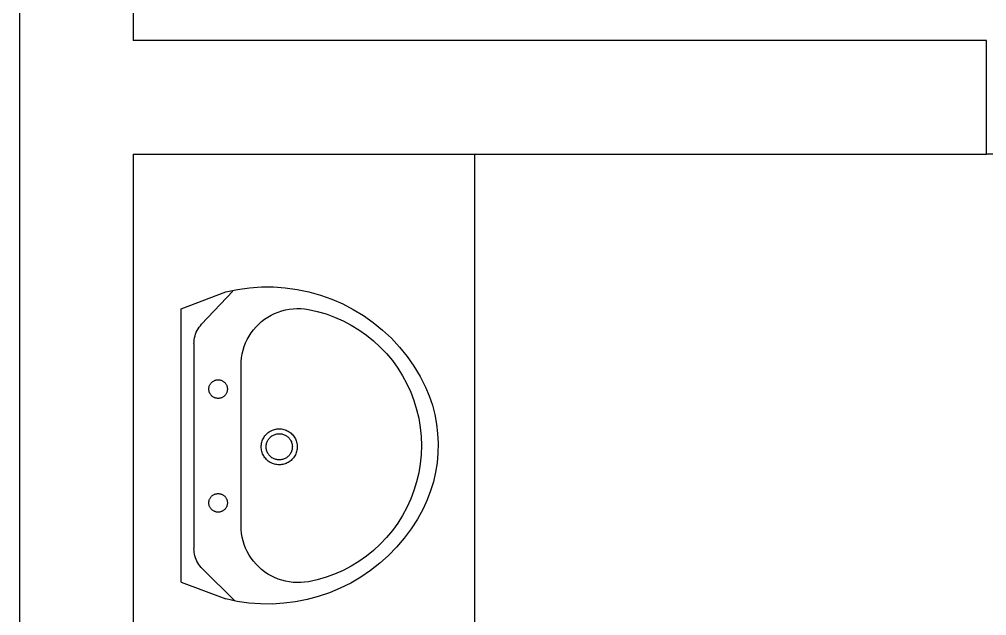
# Model space of a CAD drawing. Extents: x -81148 to 10972, y -53931 to 52487.
# Drawn here: x -15508 to -13808, y 15903 to 16951 of the extents above; entities that cross this region are included whole.
import ezdxf

# ---------------------------------------------------------------- set-up
doc = ezdxf.new("R2010")
doc.units = 0
doc.layers.get('0').update_dxf_attribs({"linetype": 'CONTINUOUS'})

msp = doc.modelspace()

# ---------------------------------------------------------------- linework, layer by layer
for p, q in [((-15507.9, 18613.6), (-15507.9, 16813.6)), ((-15307.9, 18613.6), (-15307.9, 16913.6)), ((-13807.9, 16913.6), (-15307.9, 16913.6)), ((-13807.9, 16713.6), (-13807.9, 16913.6)), ((-15507.9, 16813.6), (-15507.9, 12313.6)), ((-15307.9, 16713.6), (-14707.9, 16713.6)), ((-15307.9, 16713.6), (-15307.9, 14963.6)), ((-14707.9, 16713.6), (-14707.9, 14963.6)), ((-14707.9, 16713.6), (-13807.9, 16713.6)), ((-12807.9, 16713.6), (-13807.9, 16713.6)), ((-15145, 16471.6), (-15124.4, 16475.9)), ((-15124.4, 16475.9), (-15103.6, 16478.8)), ((-15103.6, 16478.8), (-15082.6, 16480.3)), ((-15082.6, 16480.3), (-15061.5, 16480.3)), ((-15061.5, 16480.3), (-15040.5, 16478.9)), ((-15040.5, 16478.9), (-15019.7, 16476)), ((-15019.7, 16476), (-14999.1, 16471.8)), ((-15223.6, 16442.1), (-15145, 16471.6)), ((-15187.5, 16414.9), (-15133, 16472.9)), ((-14999.1, 16471.8), (-14978.8, 16466.1)), ((-14978.8, 16466.1), (-14959, 16459)), ((-14959, 16459), (-14939.6, 16450.7)), ((-15223.6, 16439.2), (-15223.6, 16442.1)), ((-15223.6, 15962.4), (-15223.6, 16439.2)), ((-15046.8, 16438.4), (-15040.2, 16440.1)), ((-15040.2, 16440.1), (-15033.6, 16441.3)), ((-15033.6, 16441.3), (-15026.9, 16442.1)), ((-15026.9, 16442.1), (-15020.2, 16442.5)), ((-15020.2, 16442.5), (-15013.4, 16442.4)), ((-15013.4, 16442.4), (-15006.7, 16441.8)), ((-15006.7, 16441.8), (-15000, 16440.8)), ((-15000, 16440.8), (-14984.3, 16437.4)), ((-14939.6, 16450.7), (-14921, 16441)), ((-14921, 16441), (-14903, 16430)), ((-15082.2, 16419.4), (-15076.9, 16423.6)), ((-15076.9, 16423.6), (-15071.3, 16427.3)), ((-15071.3, 16427.3), (-15065.5, 16430.7)), ((-15065.5, 16430.7), (-15059.4, 16433.7)), ((-15059.4, 16433.7), (-15053.2, 16436.2)), ((-15053.2, 16436.2), (-15046.8, 16438.4)), ((-14984.3, 16437.4), (-14968.9, 16432.9)), ((-14968.9, 16432.9), (-14953.8, 16427.4)), ((-14953.8, 16427.4), (-14939.1, 16420.9)), ((-14903, 16430), (-14885.8, 16417.9)), ((-15195.4, 16403.7), (-15193.7, 16406.7)), ((-15193.7, 16406.7), (-15191.8, 16409.6)), ((-15191.8, 16409.6), (-15189.8, 16412.3)), ((-15189.8, 16412.3), (-15187.5, 16414.9)), ((-15100.4, 16399.6), (-15096.4, 16405)), ((-15096.4, 16405), (-15092, 16410.1)), ((-15092, 16410.1), (-15087.3, 16414.9)), ((-15087.3, 16414.9), (-15082.2, 16419.4)), ((-14939.1, 16420.9), (-14924.9, 16413.4)), ((-14924.9, 16413.4), (-14911.1, 16405.1)), ((-14911.1, 16405.1), (-14898, 16395.8)), ((-14885.8, 16417.9), (-14869.5, 16404.6)), ((-15200.6, 16387.5), (-15200, 16390.9)), ((-15200, 16390.9), (-15199.2, 16394.2)), ((-15199.2, 16394.2), (-15198.1, 16397.5)), ((-15198.1, 16397.5), (-15196.9, 16400.7)), ((-15196.9, 16400.7), (-15195.4, 16403.7)), ((-15110.2, 16381.9), (-15107.4, 16388)), ((-15107.4, 16388), (-15104.1, 16393.9)), ((-15104.1, 16393.9), (-15100.4, 16399.6)), ((-14898, 16395.8), (-14885.5, 16385.7)), ((-14869.5, 16404.6), (-14854.1, 16390.2)), ((-14854.1, 16390.2), (-14839.8, 16374.8)), ((-15201, 16380.7), (-15200.9, 16384.1)), ((-15201, 16380.7), (-15201, 16020.7)), ((-15200.9, 16384.1), (-15200.6, 16387.5)), ((-15114.7, 16369.2), (-15112.7, 16375.6)), ((-15112.7, 16375.6), (-15110.2, 16381.9)), ((-14885.5, 16385.7), (-14873.7, 16374.8)), ((-14873.7, 16374.8), (-14862.6, 16363.2)), ((-14839.8, 16374.8), (-14826.5, 16358.4)), ((-15118.1, 16349.3), (-15117.4, 16356)), ((-15117.4, 16356), (-15116.3, 16362.6)), ((-15116.3, 16362.6), (-15114.7, 16369.2)), ((-14862.6, 16363.2), (-14852.4, 16350.8)), ((-14826.5, 16358.4), (-14814.4, 16341.2)), ((-15118.3, 16342.5), (-15118.1, 16349.3)), ((-15118.3, 16060.6), (-15118.3, 16342.5)), ((-14852.4, 16350.8), (-14842.9, 16337.8)), ((-14842.9, 16337.8), (-14834.4, 16324.2)), ((-14814.4, 16341.2), (-14803.5, 16323.2)), ((-14834.4, 16324.2), (-14826.8, 16310.1)), ((-14803.5, 16323.2), (-14793.9, 16304.4)), ((-15174.8, 16303), (-15174.6, 16304)), ((-15174.6, 16304), (-15174.4, 16305.1)), ((-15174.4, 16305.1), (-15174.1, 16306.1)), ((-15174.1, 16306.1), (-15173.7, 16307.1)), ((-15173.7, 16307.1), (-15173.2, 16308.1)), ((-15173.2, 16308.1), (-15172.7, 16309)), ((-15172.7, 16309), (-15172.2, 16309.9)), ((-15172.2, 16309.9), (-15171.5, 16310.8)), ((-15171.5, 16310.8), (-15170.9, 16311.6)), ((-15170.9, 16311.6), (-15170.1, 16312.4)), ((-15170.1, 16312.4), (-15169.4, 16313.1)), ((-15169.4, 16313.1), (-15168.5, 16313.8)), ((-15168.5, 16313.8), (-15167.7, 16314.4)), ((-15167.7, 16314.4), (-15166.7, 16315)), ((-15166.7, 16315), (-15165.8, 16315.5)), ((-15165.8, 16315.5), (-15164.8, 16315.9)), ((-15164.8, 16315.9), (-15163.8, 16316.3)), ((-15163.8, 16316.3), (-15162.8, 16316.6)), ((-15162.8, 16316.6), (-15161.8, 16316.9)), ((-15161.8, 16316.9), (-15160.7, 16317)), ((-15160.7, 16317), (-15159.6, 16317.1)), ((-15159.6, 16317.1), (-15158.6, 16317.2)), ((-15158.6, 16317.2), (-15157.5, 16317.1)), ((-15157.5, 16317.1), (-15156.4, 16317)), ((-15156.4, 16317), (-15155.4, 16316.9)), ((-15155.4, 16316.9), (-15154.3, 16316.6)), ((-15154.3, 16316.6), (-15153.3, 16316.3)), ((-15153.3, 16316.3), (-15152.3, 16315.9)), ((-15152.3, 16315.9), (-15151.4, 16315.5)), ((-15151.4, 16315.5), (-15150.4, 16315)), ((-15150.4, 16315), (-15149.5, 16314.4)), ((-15149.5, 16314.4), (-15148.6, 16313.8)), ((-15148.6, 16313.8), (-15147.8, 16313.1)), ((-15147.8, 16313.1), (-15147, 16312.4)), ((-15147, 16312.4), (-15146.3, 16311.6)), ((-15146.3, 16311.6), (-15145.6, 16310.8)), ((-15145.6, 16310.8), (-15145, 16309.9)), ((-15145, 16309.9), (-15144.4, 16309)), ((-15144.4, 16309), (-15143.9, 16308.1)), ((-15143.9, 16308.1), (-15143.5, 16307.1)), ((-15143.5, 16307.1), (-15143.1, 16306.1)), ((-15143.1, 16306.1), (-15142.8, 16305.1)), ((-15142.8, 16305.1), (-15142.6, 16304)), ((-15142.6, 16304), (-15142.4, 16303)), ((-14826.8, 16310.1), (-14820.1, 16295.5)), ((-14793.9, 16304.4), (-14787.5, 16288.7)), ((-15174.9, 16301.9), (-15174.8, 16303)), ((-15174.9, 16300.8), (-15174.9, 16301.9)), ((-15174.9, 16299.8), (-15174.9, 16300.8)), ((-15174.8, 16298.7), (-15174.9, 16299.8)), ((-15174.6, 16297.6), (-15174.8, 16298.7)), ((-15174.4, 16296.6), (-15174.6, 16297.6)), ((-15174.1, 16295.6), (-15174.4, 16296.6)), ((-15173.7, 16294.6), (-15174.1, 16295.6)), ((-15173.2, 16293.6), (-15173.7, 16294.6)), ((-15172.7, 16292.7), (-15173.2, 16293.6)), ((-15172.2, 16291.8), (-15172.7, 16292.7)), ((-15171.5, 16290.9), (-15172.2, 16291.8)), ((-15170.9, 16290.1), (-15171.5, 16290.9)), ((-15170.1, 16289.3), (-15170.9, 16290.1)), ((-15169.4, 16288.5), (-15170.1, 16289.3)), ((-15168.5, 16287.9), (-15169.4, 16288.5)), ((-15167.7, 16287.2), (-15168.5, 16287.9)), ((-15166.7, 16286.7), (-15167.7, 16287.2)), ((-15165.8, 16286.2), (-15166.7, 16286.7)), ((-15164.8, 16285.7), (-15165.8, 16286.2)), ((-15151.4, 16286.2), (-15152.3, 16285.7)), ((-15150.4, 16286.7), (-15151.4, 16286.2)), ((-15149.5, 16287.2), (-15150.4, 16286.7)), ((-15148.6, 16287.9), (-15149.5, 16287.2)), ((-15147.8, 16288.5), (-15148.6, 16287.9)), ((-15147, 16289.3), (-15147.8, 16288.5)), ((-15146.3, 16290.1), (-15147, 16289.3)), ((-15145.6, 16290.9), (-15146.3, 16290.1)), ((-15145, 16291.8), (-15145.6, 16290.9)), ((-15144.4, 16292.7), (-15145, 16291.8)), ((-15143.9, 16293.6), (-15144.4, 16292.7)), ((-15143.5, 16294.6), (-15143.9, 16293.6)), ((-15143.1, 16295.6), (-15143.5, 16294.6)), ((-15142.8, 16296.6), (-15143.1, 16295.6)), ((-15142.6, 16297.6), (-15142.8, 16296.6)), ((-15142.4, 16298.7), (-15142.6, 16297.6)), ((-15142.4, 16303), (-15142.3, 16301.9)), ((-15142.3, 16299.8), (-15142.4, 16298.7)), ((-15142.3, 16301.9), (-15142.2, 16300.8)), ((-15142.2, 16300.8), (-15142.3, 16299.8)), ((-14820.1, 16295.5), (-14814.4, 16280.5)), ((-14787.5, 16288.7), (-14782.1, 16272.5)), ((-15163.8, 16285.4), (-15164.8, 16285.7)), ((-15162.8, 16285.1), (-15163.8, 16285.4)), ((-15161.8, 16284.8), (-15162.8, 16285.1)), ((-15160.7, 16284.6), (-15161.8, 16284.8)), ((-15159.6, 16284.5), (-15160.7, 16284.6)), ((-15158.6, 16284.5), (-15159.6, 16284.5)), ((-15157.5, 16284.5), (-15158.6, 16284.5)), ((-15156.4, 16284.6), (-15157.5, 16284.5)), ((-15155.4, 16284.8), (-15156.4, 16284.6)), ((-15154.3, 16285.1), (-15155.4, 16284.8)), ((-15153.3, 16285.4), (-15154.3, 16285.1)), ((-15152.3, 16285.7), (-15153.3, 16285.4)), ((-14814.4, 16280.5), (-14809.7, 16265.1)), ((-14782.1, 16272.5), (-14777.9, 16256.1)), ((-14809.7, 16265.1), (-14806, 16249.5)), ((-14777.9, 16256.1), (-14774.7, 16239.4)), ((-14806, 16249.5), (-14803.3, 16233.6)), ((-14774.7, 16239.4), (-14772.8, 16222.5)), ((-15077.4, 16217), (-15076.2, 16218.6)), ((-15076.2, 16218.6), (-15074.9, 16220.2)), ((-15074.9, 16220.2), (-15073.5, 16221.7)), ((-15073.5, 16221.7), (-15072, 16223.2)), ((-15072, 16223.2), (-15070.4, 16224.5)), ((-15070.4, 16224.5), (-15068.7, 16225.7)), ((-15068.7, 16225.7), (-15066.9, 16226.8)), ((-15066.9, 16226.8), (-15065.1, 16227.7)), ((-15065.1, 16227.7), (-15063.2, 16228.6)), ((-15065.1, 16217.6), (-15063.9, 16218.5)), ((-15063.9, 16218.5), (-15062.6, 16219.3)), ((-15063.2, 16228.6), (-15061.3, 16229.3)), ((-15062.6, 16219.3), (-15061.3, 16220)), ((-15061.3, 16229.3), (-15059.3, 16229.9)), ((-15061.3, 16220), (-15059.9, 16220.6)), ((-15059.9, 16220.6), (-15058.5, 16221.2)), ((-15059.3, 16229.9), (-15057.3, 16230.4)), ((-15058.5, 16221.2), (-15057.1, 16221.6)), ((-15057.3, 16230.4), (-15055.2, 16230.7)), ((-15057.1, 16221.6), (-15055.6, 16221.9)), ((-15055.6, 16221.9), (-15054.1, 16222.2)), ((-15055.2, 16230.7), (-15053.2, 16230.9)), ((-15054.1, 16222.2), (-15052.6, 16222.3)), ((-15053.2, 16230.9), (-15051.1, 16231)), ((-15052.6, 16222.3), (-15051.1, 16222.4)), ((-15051.1, 16231), (-15049, 16230.9)), ((-15051.1, 16222.4), (-15049.6, 16222.3)), ((-15049.6, 16222.3), (-15048.1, 16222.2)), ((-15049, 16230.9), (-15047, 16230.7)), ((-15048.1, 16222.2), (-15046.6, 16221.9)), ((-15047, 16230.7), (-15044.9, 16230.4)), ((-15046.6, 16221.9), (-15045.2, 16221.6)), ((-15045.2, 16221.6), (-15043.7, 16221.2)), ((-15044.9, 16230.4), (-15042.9, 16229.9)), ((-15043.7, 16221.2), (-15042.3, 16220.6)), ((-15042.9, 16229.9), (-15041, 16229.3)), ((-15042.3, 16220.6), (-15041, 16220)), ((-15041, 16229.3), (-15039, 16228.6)), ((-15041, 16220), (-15039.6, 16219.3)), ((-15039.6, 16219.3), (-15038.3, 16218.5)), ((-15039, 16228.6), (-15037.1, 16227.7)), ((-15038.3, 16218.5), (-15037.1, 16217.6)), ((-15037.1, 16227.7), (-15035.3, 16226.8)), ((-15035.3, 16226.8), (-15033.6, 16225.7)), ((-15033.6, 16225.7), (-15031.9, 16224.5)), ((-15031.9, 16224.5), (-15030.3, 16223.2)), ((-15030.3, 16223.2), (-15028.8, 16221.7)), ((-15028.8, 16221.7), (-15027.3, 16220.2)), ((-15027.3, 16220.2), (-15026, 16218.6)), ((-15026, 16218.6), (-15024.8, 16217)), ((-14803.3, 16233.6), (-14801.8, 16217.6)), ((-14772.8, 16222.5), (-14771.9, 16205.5)), ((-15082.7, 16201.5), (-15082.5, 16203.5)), ((-15082.7, 16199.4), (-15082.7, 16201.5)), ((-15082.5, 16203.5), (-15082.1, 16205.6)), ((-15082.1, 16205.6), (-15081.6, 16207.6)), ((-15081.6, 16207.6), (-15081, 16209.6)), ((-15081, 16209.6), (-15080.3, 16211.5)), ((-15080.3, 16211.5), (-15079.5, 16213.4)), ((-15079.5, 16213.4), (-15078.5, 16215.2)), ((-15078.5, 16215.2), (-15077.4, 16217)), ((-15074, 16200.9), (-15073.9, 16202.4)), ((-15073.9, 16202.4), (-15073.6, 16203.9)), ((-15073.6, 16203.9), (-15073.3, 16205.3)), ((-15073.3, 16205.3), (-15072.9, 16206.8)), ((-15072.9, 16206.8), (-15072.3, 16208.2)), ((-15072.3, 16208.2), (-15071.7, 16209.6)), ((-15071.7, 16209.6), (-15071, 16210.9)), ((-15071, 16210.9), (-15070.2, 16212.2)), ((-15070.2, 16212.2), (-15069.3, 16213.4)), ((-15069.3, 16213.4), (-15068.4, 16214.5)), ((-15068.4, 16214.5), (-15067.4, 16215.6)), ((-15067.4, 16215.6), (-15066.3, 16216.7)), ((-15066.3, 16216.7), (-15065.1, 16217.6)), ((-15037.1, 16217.6), (-15036, 16216.7)), ((-15036, 16216.7), (-15034.9, 16215.6)), ((-15034.9, 16215.6), (-15033.8, 16214.5)), ((-15033.8, 16214.5), (-15032.9, 16213.4)), ((-15032.9, 16213.4), (-15032, 16212.2)), ((-15032, 16212.2), (-15031.2, 16210.9)), ((-15031.2, 16210.9), (-15030.5, 16209.6)), ((-15030.5, 16209.6), (-15029.9, 16208.2)), ((-15029.9, 16208.2), (-15029.4, 16206.8)), ((-15029.4, 16206.8), (-15028.9, 16205.3)), ((-15028.9, 16205.3), (-15028.6, 16203.9)), ((-15028.6, 16203.9), (-15028.3, 16202.4)), ((-15028.3, 16202.4), (-15028.2, 16200.9)), ((-15024.8, 16217), (-15023.7, 16215.2)), ((-15023.7, 16215.2), (-15022.8, 16213.4)), ((-15022.8, 16213.4), (-15021.9, 16211.5)), ((-15021.9, 16211.5), (-15021.2, 16209.6)), ((-15021.2, 16209.6), (-15020.6, 16207.6)), ((-15020.6, 16207.6), (-15020.1, 16205.6)), ((-15020.1, 16205.6), (-15019.8, 16203.5)), ((-15019.8, 16203.5), (-15019.6, 16201.5)), ((-15019.6, 16201.5), (-15019.5, 16199.4)), ((-14801.8, 16217.6), (-14801.2, 16201.6)), ((-14801.2, 16201.6), (-14801.8, 16185.5)), ((-14771.9, 16205.5), (-14772.3, 16188.5)), ((-15082.7, 16197.3), (-15082.7, 16199.4)), ((-15082.5, 16195.3), (-15082.7, 16197.3)), ((-15082.1, 16193.2), (-15082.5, 16195.3)), ((-15081.6, 16191.2), (-15082.1, 16193.2)), ((-15081, 16189.2), (-15081.6, 16191.2)), ((-15080.3, 16187.3), (-15081, 16189.2)), ((-15079.5, 16185.4), (-15080.3, 16187.3)), ((-15078.5, 16183.6), (-15079.5, 16185.4)), ((-15074.1, 16199.4), (-15074, 16200.9)), ((-15074, 16197.9), (-15074.1, 16199.4)), ((-15073.9, 16196.4), (-15074, 16197.9)), ((-15073.6, 16194.9), (-15073.9, 16196.4)), ((-15073.3, 16193.4), (-15073.6, 16194.9)), ((-15072.9, 16192), (-15073.3, 16193.4)), ((-15072.3, 16190.6), (-15072.9, 16192)), ((-15071.7, 16189.2), (-15072.3, 16190.6)), ((-15071, 16187.9), (-15071.7, 16189.2)), ((-15070.2, 16186.6), (-15071, 16187.9)), ((-15069.3, 16185.4), (-15070.2, 16186.6)), ((-15068.4, 16184.2), (-15069.3, 16185.4)), ((-15067.4, 16183.1), (-15068.4, 16184.2)), ((-15033.8, 16184.2), (-15034.9, 16183.1)), ((-15032.9, 16185.4), (-15033.8, 16184.2)), ((-15032, 16186.6), (-15032.9, 16185.4)), ((-15031.2, 16187.9), (-15032, 16186.6)), ((-15030.5, 16189.2), (-15031.2, 16187.9)), ((-15029.9, 16190.6), (-15030.5, 16189.2)), ((-15029.4, 16192), (-15029.9, 16190.6)), ((-15028.9, 16193.4), (-15029.4, 16192)), ((-15028.6, 16194.9), (-15028.9, 16193.4)), ((-15028.3, 16196.4), (-15028.6, 16194.9)), ((-15028.2, 16197.9), (-15028.3, 16196.4)), ((-15028.2, 16200.9), (-15028.1, 16199.4)), ((-15028.1, 16199.4), (-15028.2, 16197.9)), ((-15022.8, 16185.4), (-15023.7, 16183.6)), ((-15021.9, 16187.3), (-15022.8, 16185.4)), ((-15021.2, 16189.2), (-15021.9, 16187.3)), ((-15020.6, 16191.2), (-15021.2, 16189.2)), ((-15020.1, 16193.2), (-15020.6, 16191.2)), ((-15019.8, 16195.3), (-15020.1, 16193.2)), ((-15019.6, 16197.3), (-15019.8, 16195.3)), ((-15019.5, 16199.4), (-15019.6, 16197.3)), ((-14801.8, 16185.5), (-14803.3, 16169.5)), ((-14772.3, 16188.5), (-14773.8, 16171.5)), ((-15077.4, 16181.8), (-15078.5, 16183.6)), ((-15076.2, 16180.2), (-15077.4, 16181.8)), ((-15074.9, 16178.6), (-15076.2, 16180.2)), ((-15073.5, 16177), (-15074.9, 16178.6)), ((-15072, 16175.6), (-15073.5, 16177)), ((-15070.4, 16174.3), (-15072, 16175.6)), ((-15068.7, 16173.1), (-15070.4, 16174.3)), ((-15066.9, 16172), (-15068.7, 16173.1)), ((-15066.3, 16182.1), (-15067.4, 16183.1)), ((-15065.1, 16171), (-15066.9, 16172)), ((-15065.1, 16181.2), (-15066.3, 16182.1)), ((-15063.9, 16180.3), (-15065.1, 16181.2)), ((-15063.2, 16170.2), (-15065.1, 16171)), ((-15062.6, 16179.5), (-15063.9, 16180.3)), ((-15061.3, 16169.5), (-15063.2, 16170.2)), ((-15061.3, 16178.8), (-15062.6, 16179.5)), ((-15059.9, 16178.2), (-15061.3, 16178.8)), ((-15059.3, 16168.9), (-15061.3, 16169.5)), ((-15058.5, 16177.6), (-15059.9, 16178.2)), ((-15057.3, 16168.4), (-15059.3, 16168.9)), ((-15057.1, 16177.2), (-15058.5, 16177.6)), ((-15055.2, 16168.1), (-15057.3, 16168.4)), ((-15055.6, 16176.9), (-15057.1, 16177.2)), ((-15054.1, 16176.6), (-15055.6, 16176.9)), ((-15053.2, 16167.9), (-15055.2, 16168.1)), ((-15052.6, 16176.5), (-15054.1, 16176.6)), ((-15051.1, 16167.8), (-15053.2, 16167.9)), ((-15051.1, 16176.4), (-15052.6, 16176.5)), ((-15049.6, 16176.5), (-15051.1, 16176.4)), ((-15049, 16167.9), (-15051.1, 16167.8)), ((-15048.1, 16176.6), (-15049.6, 16176.5)), ((-15047, 16168.1), (-15049, 16167.9)), ((-15046.6, 16176.9), (-15048.1, 16176.6)), ((-15044.9, 16168.4), (-15047, 16168.1)), ((-15045.2, 16177.2), (-15046.6, 16176.9)), ((-15043.7, 16177.6), (-15045.2, 16177.2)), ((-15042.9, 16168.9), (-15044.9, 16168.4)), ((-15042.3, 16178.2), (-15043.7, 16177.6)), ((-15041, 16169.5), (-15042.9, 16168.9)), ((-15041, 16178.8), (-15042.3, 16178.2)), ((-15039.6, 16179.5), (-15041, 16178.8)), ((-15039, 16170.2), (-15041, 16169.5)), ((-15038.3, 16180.3), (-15039.6, 16179.5)), ((-15037.1, 16171), (-15039, 16170.2)), ((-15037.1, 16181.2), (-15038.3, 16180.3)), ((-15036, 16182.1), (-15037.1, 16181.2)), ((-15035.3, 16172), (-15037.1, 16171)), ((-15034.9, 16183.1), (-15036, 16182.1)), ((-15033.6, 16173.1), (-15035.3, 16172)), ((-15031.9, 16174.3), (-15033.6, 16173.1)), ((-15030.3, 16175.6), (-15031.9, 16174.3)), ((-15028.8, 16177), (-15030.3, 16175.6)), ((-15027.3, 16178.6), (-15028.8, 16177)), ((-15026, 16180.2), (-15027.3, 16178.6)), ((-15024.8, 16181.8), (-15026, 16180.2)), ((-15023.7, 16183.6), (-15024.8, 16181.8)), ((-14803.3, 16169.5), (-14806, 16153.7)), ((-14773.8, 16171.5), (-14776.4, 16154.7)), ((-14806, 16153.7), (-14809.7, 16138)), ((-14776.4, 16154.7), (-14780.2, 16138.1)), ((-14809.7, 16138), (-14814.4, 16122.7)), ((-14780.2, 16138.1), (-14785.1, 16121.8)), ((-15164.8, 16115.9), (-15163.8, 16116.3)), ((-15163.8, 16116.3), (-15162.8, 16116.6)), ((-15162.8, 16116.6), (-15161.8, 16116.9)), ((-15161.8, 16116.9), (-15160.7, 16117)), ((-15160.7, 16117), (-15159.6, 16117.1)), ((-15159.6, 16117.1), (-15158.6, 16117.2)), ((-15158.6, 16117.2), (-15157.5, 16117.1)), ((-15157.5, 16117.1), (-15156.4, 16117)), ((-15156.4, 16117), (-15155.4, 16116.9)), ((-15155.4, 16116.9), (-15154.3, 16116.6)), ((-15154.3, 16116.6), (-15153.3, 16116.3)), ((-15153.3, 16116.3), (-15152.3, 16115.9)), ((-14814.4, 16122.7), (-14820.1, 16107.7)), ((-14785.1, 16121.8), (-14791.1, 16105.9)), ((-15174.9, 16101.9), (-15174.8, 16103)), ((-15174.9, 16100.8), (-15174.9, 16101.9)), ((-15174.9, 16099.8), (-15174.9, 16100.8)), ((-15174.8, 16098.7), (-15174.9, 16099.8)), ((-15174.8, 16103), (-15174.6, 16104)), ((-15174.6, 16104), (-15174.4, 16105.1)), ((-15174.4, 16105.1), (-15174.1, 16106.1)), ((-15174.1, 16106.1), (-15173.7, 16107.1)), ((-15173.7, 16107.1), (-15173.2, 16108.1)), ((-15173.2, 16108.1), (-15172.7, 16109)), ((-15172.7, 16109), (-15172.2, 16109.9)), ((-15172.2, 16109.9), (-15171.5, 16110.8)), ((-15171.5, 16110.8), (-15170.9, 16111.6)), ((-15170.9, 16111.6), (-15170.1, 16112.4)), ((-15170.1, 16112.4), (-15169.4, 16113.1)), ((-15169.4, 16113.1), (-15168.5, 16113.8)), ((-15168.5, 16113.8), (-15167.7, 16114.4)), ((-15167.7, 16114.4), (-15166.7, 16115)), ((-15166.7, 16115), (-15165.8, 16115.5)), ((-15165.8, 16115.5), (-15164.8, 16115.9)), ((-15152.3, 16115.9), (-15151.4, 16115.5)), ((-15151.4, 16115.5), (-15150.4, 16115)), ((-15150.4, 16115), (-15149.5, 16114.4)), ((-15149.5, 16114.4), (-15148.6, 16113.8)), ((-15148.6, 16113.8), (-15147.8, 16113.1)), ((-15147.8, 16113.1), (-15147, 16112.4)), ((-15147, 16112.4), (-15146.3, 16111.6)), ((-15146.3, 16111.6), (-15145.6, 16110.8)), ((-15145.6, 16110.8), (-15145, 16109.9)), ((-15145, 16109.9), (-15144.4, 16109)), ((-15144.4, 16109), (-15143.9, 16108.1)), ((-15143.9, 16108.1), (-15143.5, 16107.1)), ((-15143.5, 16107.1), (-15143.1, 16106.1)), ((-15143.1, 16106.1), (-15142.8, 16105.1)), ((-15142.8, 16105.1), (-15142.6, 16104)), ((-15142.6, 16104), (-15142.4, 16103)), ((-15142.4, 16103), (-15142.3, 16101.9)), ((-15142.3, 16099.8), (-15142.4, 16098.7)), ((-15142.3, 16101.9), (-15142.2, 16100.8)), ((-15142.2, 16100.8), (-15142.3, 16099.8)), ((-14820.1, 16107.7), (-14826.8, 16093)), ((-14791.1, 16105.9), (-14798.1, 16090.4)), ((-15174.6, 16097.6), (-15174.8, 16098.7)), ((-15174.4, 16096.6), (-15174.6, 16097.6)), ((-15174.1, 16095.6), (-15174.4, 16096.6)), ((-15173.7, 16094.6), (-15174.1, 16095.6)), ((-15173.2, 16093.6), (-15173.7, 16094.6)), ((-15172.7, 16092.7), (-15173.2, 16093.6)), ((-15172.2, 16091.8), (-15172.7, 16092.7)), ((-15171.5, 16090.9), (-15172.2, 16091.8)), ((-15170.9, 16090.1), (-15171.5, 16090.9)), ((-15170.1, 16089.3), (-15170.9, 16090.1)), ((-15169.4, 16088.5), (-15170.1, 16089.3)), ((-15168.5, 16087.9), (-15169.4, 16088.5)), ((-15167.7, 16087.2), (-15168.5, 16087.9)), ((-15166.7, 16086.7), (-15167.7, 16087.2)), ((-15165.8, 16086.2), (-15166.7, 16086.7)), ((-15164.8, 16085.7), (-15165.8, 16086.2)), ((-15163.8, 16085.4), (-15164.8, 16085.7)), ((-15162.8, 16085.1), (-15163.8, 16085.4)), ((-15161.8, 16084.8), (-15162.8, 16085.1)), ((-15160.7, 16084.6), (-15161.8, 16084.8)), ((-15159.6, 16084.5), (-15160.7, 16084.6)), ((-15158.6, 16084.5), (-15159.6, 16084.5)), ((-15157.5, 16084.5), (-15158.6, 16084.5)), ((-15156.4, 16084.6), (-15157.5, 16084.5)), ((-15155.4, 16084.8), (-15156.4, 16084.6)), ((-15154.3, 16085.1), (-15155.4, 16084.8)), ((-15153.3, 16085.4), (-15154.3, 16085.1)), ((-15152.3, 16085.7), (-15153.3, 16085.4)), ((-15151.4, 16086.2), (-15152.3, 16085.7)), ((-15150.4, 16086.7), (-15151.4, 16086.2)), ((-15149.5, 16087.2), (-15150.4, 16086.7)), ((-15148.6, 16087.9), (-15149.5, 16087.2)), ((-15147.8, 16088.5), (-15148.6, 16087.9)), ((-15147, 16089.3), (-15147.8, 16088.5)), ((-15146.3, 16090.1), (-15147, 16089.3)), ((-15145.6, 16090.9), (-15146.3, 16090.1)), ((-15145, 16091.8), (-15145.6, 16090.9)), ((-15144.4, 16092.7), (-15145, 16091.8)), ((-15143.9, 16093.6), (-15144.4, 16092.7)), ((-15143.5, 16094.6), (-15143.9, 16093.6)), ((-15143.1, 16095.6), (-15143.5, 16094.6)), ((-15142.8, 16096.6), (-15143.1, 16095.6)), ((-15142.6, 16097.6), (-15142.8, 16096.6)), ((-15142.4, 16098.7), (-15142.6, 16097.6)), ((-14826.8, 16093), (-14834.4, 16078.9)), ((-14798.1, 16090.4), (-14808.1, 16072.4)), ((-14842.9, 16065.3), (-14852.4, 16052.3)), ((-14834.4, 16078.9), (-14842.9, 16065.3)), ((-14808.1, 16072.4), (-14819.2, 16055.1)), ((-15118.1, 16053.9), (-15118.3, 16060.6)), ((-15117.4, 16047.2), (-15118.1, 16053.9)), ((-14852.4, 16052.3), (-14862.6, 16039.9)), ((-14819.2, 16055.1), (-14831.5, 16038.6)), ((-15116.3, 16040.5), (-15117.4, 16047.2)), ((-15114.7, 16033.9), (-15116.3, 16040.5)), ((-15112.7, 16027.5), (-15114.7, 16033.9)), ((-14862.6, 16039.9), (-14873.7, 16028.3)), ((-14831.5, 16038.6), (-14844.9, 16023)), ((-15200.9, 16017.4), (-15201, 16020.7)), ((-15200.6, 16014.1), (-15200.9, 16017.4)), ((-15200.1, 16010.9), (-15200.6, 16014.1)), ((-15110.2, 16021.2), (-15112.7, 16027.5)), ((-15107.4, 16015.1), (-15110.2, 16021.2)), ((-15104.1, 16009.2), (-15107.4, 16015.1)), ((-14885.5, 16017.4), (-14898, 16007.3)), ((-14873.7, 16028.3), (-14885.5, 16017.4)), ((-14844.9, 16023), (-14859.3, 16008.3)), ((-15199.3, 16007.6), (-15200.1, 16010.9)), ((-15198.3, 16004.5), (-15199.3, 16007.6)), ((-15197.2, 16001.4), (-15198.3, 16004.5)), ((-15195.8, 15998.4), (-15197.2, 16001.4)), ((-15194.2, 15995.5), (-15195.8, 15998.4)), ((-15100.4, 16003.5), (-15104.1, 16009.2)), ((-15096.4, 15998.1), (-15100.4, 16003.5)), ((-15092, 15993), (-15096.4, 15998.1)), ((-14911.1, 15998), (-14924.9, 15989.7)), ((-14898, 16007.3), (-14911.1, 15998)), ((-14859.3, 16008.3), (-14874.6, 15994.6)), ((-15192.5, 15992.7), (-15194.2, 15995.5)), ((-15190.5, 15990), (-15192.5, 15992.7)), ((-15188.4, 15987.5), (-15190.5, 15990)), ((-15186.1, 15985.1), (-15188.4, 15987.5)), ((-15186.1, 15985.1), (-15128.4, 15928.2)), ((-15087.3, 15988.2), (-15092, 15993)), ((-15082.2, 15983.7), (-15087.3, 15988.2)), ((-15076.9, 15979.6), (-15082.2, 15983.7)), ((-14939.1, 15982.2), (-14953.8, 15975.8)), ((-14924.9, 15989.7), (-14939.1, 15982.2)), ((-14890.8, 15981.9), (-14907.8, 15970.4)), ((-14874.6, 15994.6), (-14890.8, 15981.9)), ((-15071.3, 15975.8), (-15076.9, 15979.6)), ((-15065.5, 15972.4), (-15071.3, 15975.8)), ((-15059.4, 15969.4), (-15065.5, 15972.4)), ((-15053.2, 15966.9), (-15059.4, 15969.4)), ((-15046.8, 15964.7), (-15053.2, 15966.9)), ((-15040.2, 15963), (-15046.8, 15964.7)), ((-15033.6, 15961.8), (-15040.2, 15963)), ((-14984.3, 15965.8), (-15000, 15962.3)), ((-14968.9, 15970.3), (-14984.3, 15965.8)), ((-14953.8, 15975.8), (-14968.9, 15970.3)), ((-14907.8, 15970.4), (-14925.6, 15960)), ((-15223.6, 15961.4), (-15223.6, 15962.4)), ((-15223.6, 15961.4), (-15145, 15931.9)), ((-15026.9, 15961), (-15033.6, 15961.8)), ((-15020.2, 15960.6), (-15026.9, 15961)), ((-15013.4, 15960.7), (-15020.2, 15960.6)), ((-15006.7, 15961.3), (-15013.4, 15960.7)), ((-15000, 15962.3), (-15006.7, 15961.3)), ((-14944, 15950.8), (-14963, 15942.9)), ((-14925.6, 15960), (-14944, 15950.8)), ((-15124.9, 15927.7), (-15145, 15931.9)), ((-15002.3, 15931), (-15022.5, 15927)), ((-14982.5, 15936.3), (-15002.3, 15931)), ((-14963, 15942.9), (-14982.5, 15936.3)), ((-15104.5, 15924.8), (-15124.9, 15927.7)), ((-15084, 15923.3), (-15104.5, 15924.8)), ((-15063.5, 15923.1), (-15084, 15923.3)), ((-15042.9, 15924.4), (-15063.5, 15923.1)), ((-15022.5, 15927), (-15042.9, 15924.4))]:
    msp.add_line(p, q)

doc.saveas('drawing.dxf')
